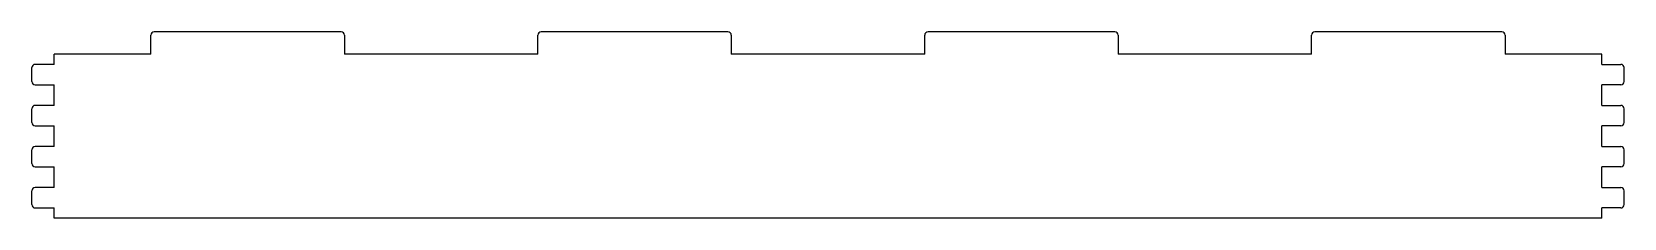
# Model space of a CAD drawing. Header units: millimetres. Extents: x 0 to 969, y 0 to 114.
import ezdxf

# ---------------------------------------------------------------- set-up
doc = ezdxf.new("R2010")
doc.units = ezdxf.units.MM
doc.layers.add('CutProfile', color=7, linetype='CONTINUOUS')

msp = doc.modelspace()

# ---------------------------------------------------------------- linework, layer by layer
at = {"layer": 'CutProfile'}
for p, q in [((72.475, 100), (72.475, 111.6)), ((188.225, 113.6), (74.475, 113.6)), ((190.225, 111.6), (190.225, 100)), ((307.975, 100), (307.975, 111.6)), ((423.725, 113.6), (309.975, 113.6)), ((425.725, 111.6), (425.725, 100)), ((543.475, 100), (543.475, 111.6)), ((659.225, 113.6), (545.475, 113.6)), ((661.225, 111.6), (661.225, 100)), ((778.975, 100), (778.975, 111.6)), ((894.725, 113.6), (780.975, 113.6)), ((896.725, 111.6), (896.725, 100)), ((13.6, 93.75), (13.6, 100)), ((72.475, 100), (13.6, 100)), ((307.975, 100), (190.225, 100)), ((543.475, 100), (425.725, 100)), ((778.975, 100), (661.225, 100)), ((955.6, 100), (896.725, 100)), ((955.6, 93.75), (955.6, 100)), ((0, 83.25), (0, 91.75)), ((13.6, 93.75), (2, 93.75)), ((955.6, 93.75), (967.2, 93.75)), ((969.2, 83.25), (969.2, 91.75)), ((2, 81.25), (13.6, 81.25)), ((13.6, 68.75), (13.6, 81.25)), ((967.2, 81.25), (955.6, 81.25)), ((955.6, 68.75), (955.6, 81.25)), ((13.6, 68.75), (2, 68.75)), ((955.6, 68.75), (967.2, 68.75)), ((0, 58.25), (0, 66.75)), ((969.2, 58.25), (969.2, 66.75)), ((2, 56.25), (13.6, 56.25)), ((13.6, 43.75), (13.6, 56.25)), ((967.2, 56.25), (955.6, 56.25)), ((955.6, 43.75), (955.6, 56.25)), ((0, 33.25), (0, 41.75)), ((13.6, 43.75), (2, 43.75)), ((955.6, 43.75), (967.2, 43.75)), ((969.2, 33.25), (969.2, 41.75)), ((2, 31.25), (13.6, 31.25)), ((13.6, 18.75), (13.6, 31.25)), ((967.2, 31.25), (955.6, 31.25)), ((955.6, 18.75), (955.6, 31.25)), ((0, 8.25), (0, 16.75)), ((13.6, 18.75), (2, 18.75)), ((955.6, 18.75), (967.2, 18.75)), ((969.2, 8.25), (969.2, 16.75)), ((2, 6.25), (13.6, 6.25)), ((13.6, 0), (13.6, 6.25)), ((955.6, 0), (13.6, 0)), ((967.2, 6.25), (955.6, 6.25)), ((955.6, 0), (955.6, 6.25))]:
    msp.add_line(p, q, dxfattribs=at)
for centre, start, end in [((74.475, 111.6), 90, 180), ((188.225, 111.6), 0, 90), ((309.975, 111.6), 90, 180), ((423.725, 111.6), 0, 90), ((545.475, 111.6), 90, 180), ((659.225, 111.6), 0, 90), ((780.975, 111.6), 90, 180), ((894.725, 111.6), 0, 90), ((2, 91.75), 90, 180), ((967.2, 91.75), 0, 90), ((2, 83.25), 180, -90), ((967.2, 83.25), -90, 0), ((2, 66.75), 90, 180), ((967.2, 66.75), 0, 90), ((2, 58.25), 180, -90), ((967.2, 58.25), -90, 0), ((2, 41.75), 90, 180), ((967.2, 41.75), 0, 90), ((2, 33.25), 180, -90), ((967.2, 33.25), -90, 0), ((2, 16.75), 90, 180), ((967.2, 16.75), 0, 90), ((2, 8.25), 180, -90), ((967.2, 8.25), -90, 0)]:
    msp.add_arc(centre, 2, start, end, dxfattribs=at)

doc.saveas('drawing.dxf')
